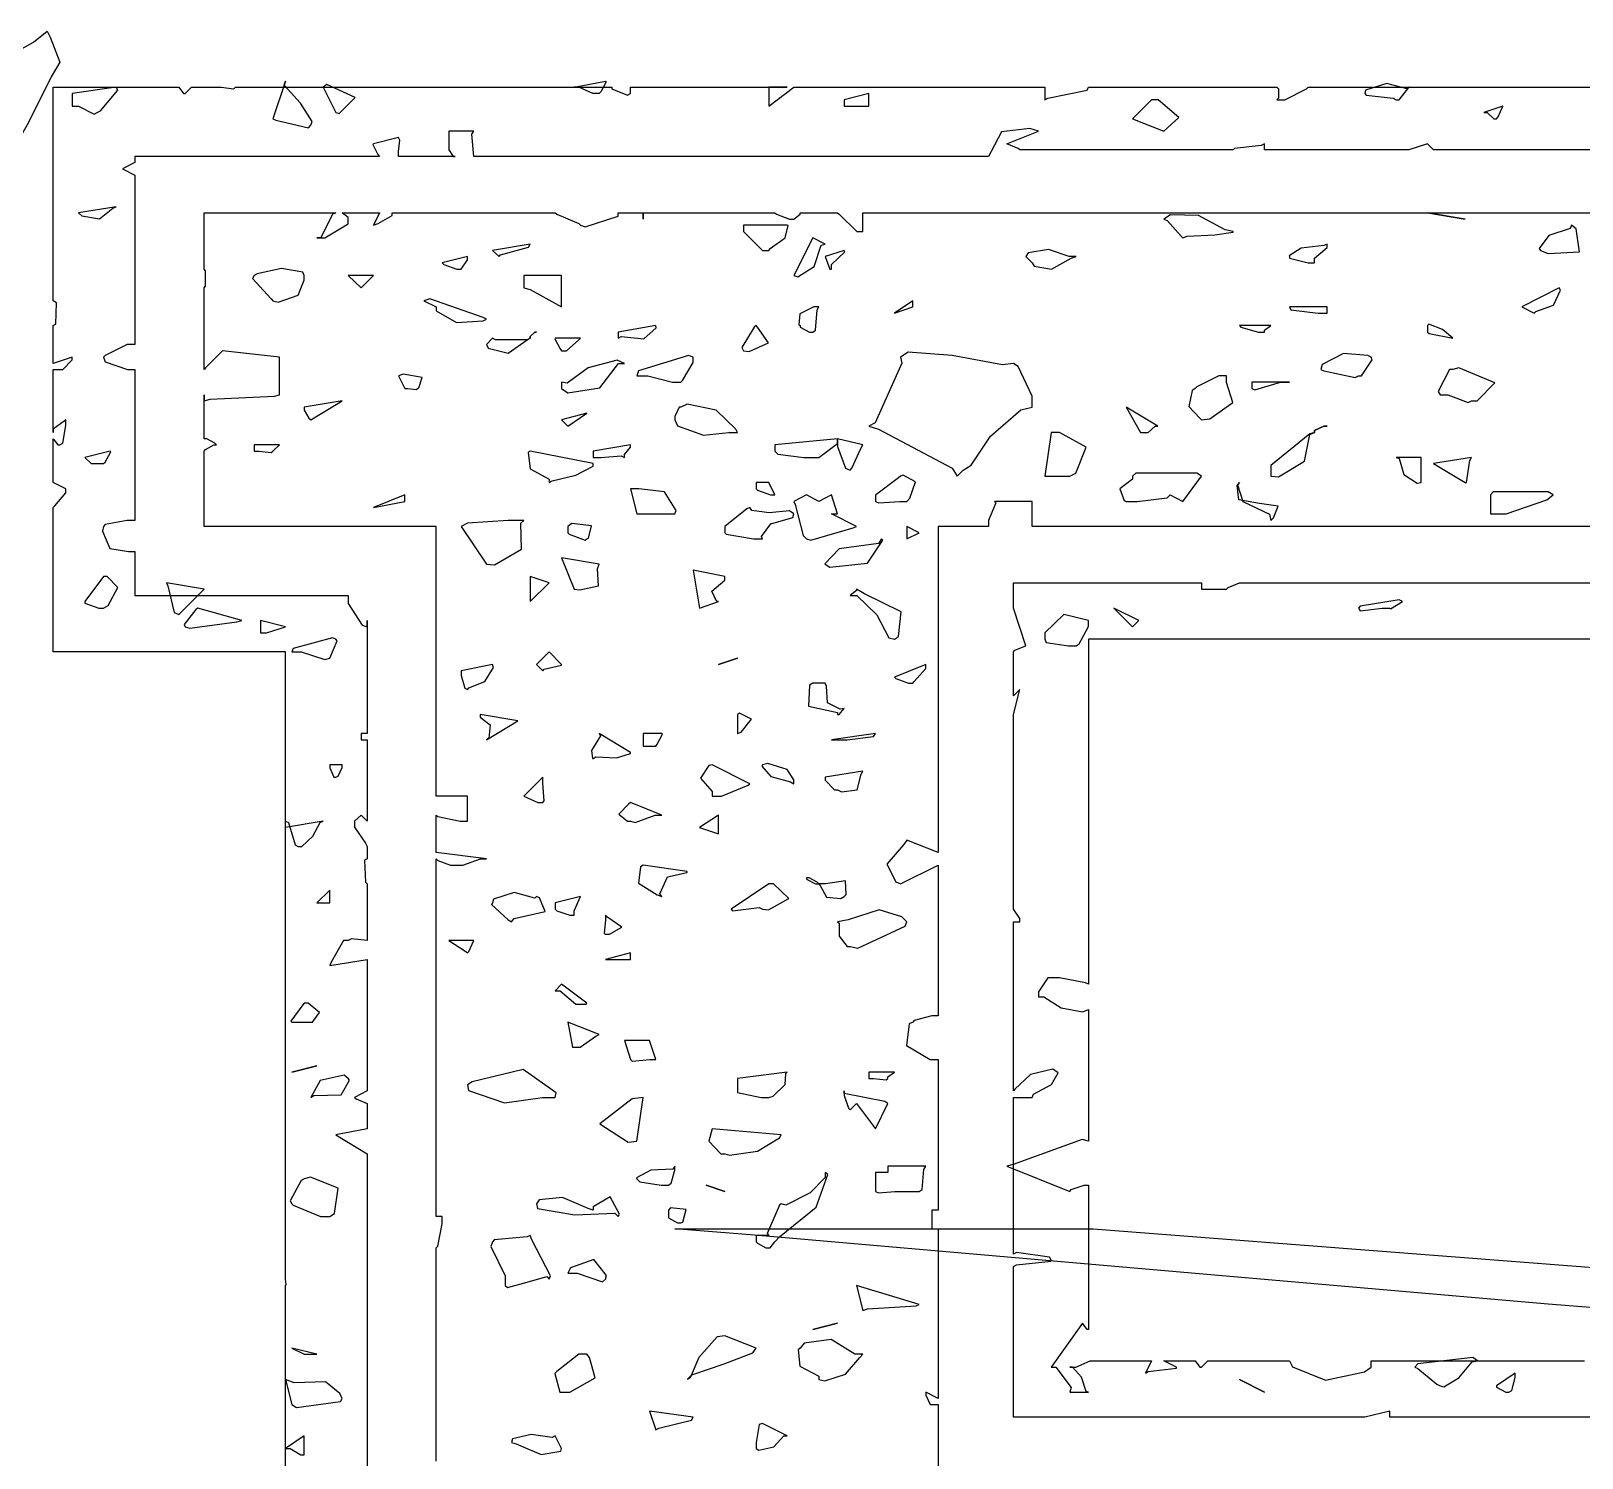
# Model space of a CAD drawing. Extents: x 103 to 248, y 22 to 332.
# Drawn here: x 129.24 to 137.96, y 213.94 to 221.97 of the extents above; entities that cross this region are included whole.
import ezdxf

# ---------------------------------------------------------------- set-up
doc = ezdxf.new("R2010")
doc.units = 0
doc.header["$MEASUREMENT"] = 0

msp = doc.modelspace()

# ---------------------------------------------------------------- linework, layer by layer
at = {"color": 32}
for points in [[(128.094, 221.015), (128.122, 221.111), (128.301, 221.368), (128.618, 221.584), (128.982, 221.755), (129.252, 221.904), (129.329, 221.967), (129.345, 221.933), (129.399, 221.791), (129.399, 221.791), (129.351, 221.71), (129.224, 221.453), (129.033, 221.117), (128.768, 220.854), (128.475, 220.738), (128.375, 220.733), (128.349, 220.725), (128.181, 220.835), (128.084, 220.999), (128.094, 221.015)], [(140.546, 213.89), (140.524, 213.83), (140.295, 213.709), (139.897, 213.815), (139.48, 214.074), (139.238, 214.273), (139.171, 214.348), (139.091, 214.437), (138.708, 214.679), (138.307, 214.763), (138.219, 214.771), (137.768, 214.807), (133.306, 215.196), (132.857, 215.23), (135.21, 215.23), (141.49, 214.745), (142.276, 214.629), (142.176, 214.581), (141.821, 214.545), (141.344, 214.551), (140.9, 214.413), (140.599, 214.034), (140.546, 213.89)]]:
    msp.add_lwpolyline(points, close=True, dxfattribs=at)
at = {"color": 7}
for points in [[(130.81, 221.438), (130.818, 221.458), (130.752, 221.562), (130.661, 221.662), (130.668, 221.685), (130.598, 221.474), (130.615, 221.466), (130.798, 221.422), (130.81, 221.438)], [(132.432, 221.615), (132.396, 221.615), (132.318, 221.651), (132.292, 221.651), (132.468, 221.685), (132.471, 221.682), (132.441, 221.625), (132.432, 221.615)], [(129.61, 221.508), (129.628, 221.518), (129.725, 221.634), (129.716, 221.651), (129.469, 221.615), (129.469, 221.544), (129.504, 221.544), (129.592, 221.5), (129.61, 221.508)], [(130.881, 221.651), (130.951, 221.508), (130.97, 221.503), (131.06, 221.594), (130.901, 221.667), (130.881, 221.651)], [(133.949, 221.544), (133.949, 221.615), (133.809, 221.58), (133.809, 221.544), (133.809, 221.544), (133.914, 221.544), (133.949, 221.544)], [(136.737, 221.615), (136.745, 221.607), (136.896, 221.59), (136.914, 221.58), (136.93, 221.58), (136.985, 221.649), (136.984, 221.651), (136.974, 221.642), (136.86, 221.672), (136.741, 221.635), (136.737, 221.615)], [(135.537, 221.58), (135.431, 221.474), (135.607, 221.404), (135.607, 221.404), (135.691, 221.48), (135.576, 221.58), (135.537, 221.58)], [(137.513, 221.544), (137.407, 221.508), (137.424, 221.508), (137.463, 221.474), (137.477, 221.474), (137.486, 221.484), (137.513, 221.544), (137.513, 221.544)], [(129.716, 220.979), (129.716, 220.979), (129.716, 220.979), (129.716, 220.979), (129.505, 220.945), (129.523, 220.927), (129.623, 220.911), (129.698, 220.971), (129.716, 220.979)], [(135.607, 220.909), (135.625, 220.901), (135.704, 220.813), (135.713, 220.803), (135.739, 220.813), (135.894, 220.821), (135.996, 220.835), (135.996, 220.839), (135.952, 220.848), (135.801, 220.929), (135.644, 220.933), (135.607, 220.909)], [(137.301, 220.909), (137.09, 220.945), (137.301, 220.909)], [(133.386, 220.733), (133.394, 220.743), (133.477, 220.804), (133.495, 220.873), (133.49, 220.875), (133.244, 220.875), (133.244, 220.84), (133.35, 220.733), (133.386, 220.733)], [(133.703, 220.769), (133.633, 220.803), (133.526, 220.592), (133.549, 220.585), (133.641, 220.642), (133.681, 220.763), (133.703, 220.769)], [(137.9, 220.875), (137.891, 220.857), (137.772, 220.817), (137.717, 220.743), (137.724, 220.733), (137.768, 220.716), (137.944, 220.725), (137.925, 220.855), (137.9, 220.875)], [(132.045, 220.769), (131.833, 220.733), (131.869, 220.698), (131.877, 220.708), (132.035, 220.752), (132.045, 220.769)], [(133.739, 220.627), (133.739, 220.654), (133.813, 220.725), (133.809, 220.733), (133.703, 220.698), (133.703, 220.698), (133.729, 220.627), (133.739, 220.627)], [(135.114, 220.698), (135.074, 220.698), (134.958, 220.738), (134.845, 220.72), (134.831, 220.698), (134.867, 220.663), (134.878, 220.645), (134.976, 220.628), (135.086, 220.69), (135.114, 220.698)], [(136.313, 220.698), (136.313, 220.69), (136.419, 220.663), (136.455, 220.663), (136.455, 220.69), (136.525, 220.749), (136.525, 220.769), (136.507, 220.76), (136.379, 220.746), (136.312, 220.702), (136.313, 220.698)], [(130.492, 220.592), (130.482, 220.576), (130.588, 220.46), (130.598, 220.45), (130.628, 220.443), (130.739, 220.482), (130.774, 220.565), (130.774, 220.592), (130.765, 220.61), (130.646, 220.632), (130.51, 220.602), (130.492, 220.592)], [(131.692, 220.698), (131.55, 220.663), (131.559, 220.654), (131.632, 220.627), (131.656, 220.627), (131.656, 220.627), (131.692, 220.681), (131.692, 220.698)], [(131.093, 220.522), (131.163, 220.592), (131.021, 220.592), (131.093, 220.522)], [(132.221, 220.416), (132.221, 220.592), (132.009, 220.592), (132.009, 220.522), (132.044, 220.514), (132.203, 220.425), (132.221, 220.416)], [(131.798, 220.346), (131.78, 220.355), (131.48, 220.46), (131.446, 220.45), (131.516, 220.416), (131.516, 220.394), (131.63, 220.328), (131.78, 220.337), (131.798, 220.346)], [(137.83, 220.522), (137.619, 220.416), (137.69, 220.38), (137.698, 220.39), (137.798, 220.425), (137.838, 220.509), (137.83, 220.522)], [(133.562, 220.31), (133.562, 220.302), (133.615, 220.274), (133.633, 220.274), (133.649, 220.284), (133.657, 220.399), (133.667, 220.416), (133.639, 220.416), (133.561, 220.377), (133.555, 220.314), (133.562, 220.31)], [(134.092, 220.38), (134.196, 220.416), (134.196, 220.45), (134.092, 220.38)], [(136.313, 220.416), (136.321, 220.399), (136.474, 220.38), (136.525, 220.38), (136.525, 220.416), (136.313, 220.416)], [(132.751, 220.31), (132.538, 220.274), (132.538, 220.24), (132.555, 220.249), (132.683, 220.235), (132.753, 220.297), (132.751, 220.31)], [(133.314, 220.31), (133.304, 220.302), (133.234, 220.187), (133.244, 220.169), (133.276, 220.165), (133.385, 220.213), (133.322, 220.302), (133.314, 220.31)], [(136.032, 220.31), (136.04, 220.302), (136.139, 220.274), (136.172, 220.274), (136.172, 220.284), (136.208, 220.31), (136.208, 220.31), (136.032, 220.31)], [(137.09, 220.31), (137.09, 220.274), (137.098, 220.266), (137.231, 220.24), (137.231, 220.24), (137.231, 220.24), (137.173, 220.289), (137.097, 220.318), (137.09, 220.31)], [(131.833, 220.24), (131.798, 220.204), (131.808, 220.183), (131.921, 220.156), (132.027, 220.231), (132.045, 220.24), (132.045, 220.249), (132.07, 220.274), (132.079, 220.274), (132.07, 220.274), (132.045, 220.249), (132.045, 220.24), (132.027, 220.231), (131.849, 220.231), (131.833, 220.24)], [(132.328, 220.24), (132.185, 220.24), (132.182, 220.235), (132.212, 220.179), (132.221, 220.169), (132.248, 220.169), (132.318, 220.231), (132.328, 220.24)], [(132.221, 219.993), (132.221, 219.957), (132.256, 219.932), (132.436, 219.961), (132.54, 220.097), (132.574, 220.097), (132.533, 220.115), (132.37, 220.073), (132.253, 219.987), (132.221, 219.993)], [(132.891, 219.993), (132.9, 220.002), (132.961, 220.102), (132.961, 220.133), (132.935, 220.143), (132.653, 220.055), (132.644, 220.027), (132.705, 220.027), (132.844, 219.993), (132.891, 219.993)], [(134.444, 219.464), (134.479, 219.498), (134.523, 219.525), (134.633, 219.688), (134.802, 219.836), (134.867, 219.851), (134.867, 219.913), (134.787, 220.081), (134.761, 220.097), (134.699, 220.089), (134.416, 220.143), (134.17, 220.161), (134.126, 220.133), (134.134, 220.099), (133.984, 219.763), (133.949, 219.745), (134.002, 219.728), (134.416, 219.508), (134.444, 219.464)], [(136.701, 220.027), (136.718, 220.027), (136.779, 220.118), (136.772, 220.133), (136.754, 220.143), (136.617, 220.153), (136.497, 220.091), (136.489, 220.063), (136.507, 220.055), (136.683, 220.019), (136.701, 220.027)], [(131.41, 219.957), (131.419, 219.961), (131.436, 220.019), (131.33, 220.037), (131.304, 220.027), (131.34, 219.957), (131.356, 219.957), (131.403, 219.951), (131.41, 219.957)], [(135.819, 219.781), (135.865, 219.786), (135.994, 219.878), (135.96, 219.99), (135.96, 220.027), (135.916, 220.027), (135.792, 219.966), (135.783, 219.957), (135.766, 219.946), (135.748, 219.856), (135.81, 219.79), (135.819, 219.781)], [(137.231, 220.063), (137.213, 220.063), (137.15, 219.939), (137.16, 219.921), (137.204, 219.921), (137.319, 219.878), (137.337, 219.887), (137.368, 219.887), (137.468, 219.989), (137.265, 220.073), (137.231, 220.063)], [(136.102, 219.993), (136.102, 219.957), (136.119, 219.949), (136.263, 219.993), (136.313, 219.993), (136.102, 219.993)], [(130.987, 219.887), (130.774, 219.851), (130.774, 219.834), (130.8, 219.79), (130.81, 219.781), (130.987, 219.887)], [(132.857, 219.781), (132.873, 219.747), (133.019, 219.694), (133.161, 219.71), (133.21, 219.71), (133.2, 219.728), (133.09, 219.834), (132.926, 219.869), (132.891, 219.851), (132.882, 219.851), (132.857, 219.799), (132.857, 219.781)], [(135.396, 219.851), (135.396, 219.851), (135.475, 219.71), (135.503, 219.71), (135.519, 219.71), (135.559, 219.745), (135.573, 219.745), (135.396, 219.851)], [(132.362, 219.817), (132.221, 219.781), (132.256, 219.745), (132.362, 219.817)], [(133.633, 219.568), (133.667, 219.568), (133.773, 219.648), (133.773, 219.674), (133.42, 219.64), (133.42, 219.604), (133.437, 219.588), (133.583, 219.568), (133.633, 219.568)], [(133.843, 219.498), (133.852, 219.508), (133.905, 219.622), (133.915, 219.64), (133.773, 219.674), (133.773, 219.63), (133.817, 219.508), (133.843, 219.498)], [(134.973, 219.71), (134.938, 219.464), (135.078, 219.464), (135.112, 219.481), (135.17, 219.626), (135.021, 219.71), (134.973, 219.71)], [(136.455, 219.71), (136.455, 219.72), (136.507, 219.745), (136.525, 219.745), (136.507, 219.745), (136.455, 219.72), (136.455, 219.71), (136.427, 219.702), (136.208, 219.524), (136.208, 219.464), (136.252, 219.46), (136.397, 219.548), (136.427, 219.698), (136.455, 219.71)], [(129.576, 219.534), (129.646, 219.534), (129.654, 219.543), (129.686, 219.6), (129.682, 219.604), (129.54, 219.568), (129.576, 219.534)], [(130.598, 219.604), (130.634, 219.64), (130.492, 219.64), (130.492, 219.604), (130.518, 219.604), (130.588, 219.596), (130.598, 219.604)], [(132.151, 219.428), (132.167, 219.437), (132.3, 219.469), (132.398, 219.519), (132.398, 219.534), (132.045, 219.604), (132.033, 219.596), (132.044, 219.504), (132.151, 219.447), (132.151, 219.428)], [(132.574, 219.568), (132.574, 219.586), (132.608, 219.627), (132.608, 219.64), (132.398, 219.604), (132.398, 219.568), (132.442, 219.568), (132.556, 219.578), (132.574, 219.568)], [(137.054, 219.568), (136.914, 219.568), (136.93, 219.563), (136.956, 219.472), (137.032, 219.424), (137.054, 219.428), (137.054, 219.568)], [(137.337, 219.568), (137.124, 219.534), (137.301, 219.428), (137.309, 219.428), (137.327, 219.552), (137.337, 219.568)], [(133.386, 219.428), (133.314, 219.428), (133.314, 219.392), (133.322, 219.384), (133.396, 219.358), (133.42, 219.358), (133.386, 219.428)], [(134.126, 219.464), (134.116, 219.455), (133.985, 219.356), (133.985, 219.322), (134.002, 219.313), (134.122, 219.322), (134.162, 219.322), (134.178, 219.34), (134.21, 219.432), (134.142, 219.469), (134.126, 219.464)], [(135.819, 219.464), (135.792, 219.481), (135.449, 219.481), (135.431, 219.464), (135.431, 219.447), (135.359, 219.393), (135.383, 219.326), (135.396, 219.322), (135.457, 219.322), (135.625, 219.341), (135.643, 219.358), (135.713, 219.322), (135.819, 219.464)], [(136.032, 219.428), (136.021, 219.415), (136.052, 219.322), (136.201, 219.249), (136.208, 219.215), (136.223, 219.23), (136.249, 219.294), (136.145, 219.309), (136.029, 219.33), (136.019, 219.411), (136.032, 219.428)], [(131.34, 219.358), (131.163, 219.287), (131.34, 219.322), (131.34, 219.358)], [(132.608, 219.392), (132.644, 219.251), (132.857, 219.251), (132.865, 219.271), (132.799, 219.376), (132.655, 219.392), (132.608, 219.392)], [(133.879, 219.181), (133.739, 219.251), (133.773, 219.251), (133.739, 219.358), (133.667, 219.322), (133.597, 219.358), (133.526, 219.322), (133.535, 219.305), (133.579, 219.129), (133.597, 219.111), (133.623, 219.103), (133.861, 219.173), (133.879, 219.181)], [(137.443, 219.358), (137.443, 219.251), (137.531, 219.251), (137.76, 219.331), (137.796, 219.358), (137.768, 219.376), (137.459, 219.376), (137.443, 219.358)], [(133.28, 219.287), (133.262, 219.279), (133.138, 219.18), (133.138, 219.145), (133.146, 219.137), (133.299, 219.111), (133.35, 219.111), (133.344, 219.125), (133.398, 219.195), (133.521, 219.231), (133.526, 219.251), (133.502, 219.268), (133.388, 219.257), (133.291, 219.271), (133.28, 219.287)], [(131.798, 218.969), (131.844, 218.965), (131.995, 219.053), (131.991, 219.199), (132.009, 219.215), (131.921, 219.215), (131.691, 219.199), (131.656, 219.181), (131.798, 218.969)], [(132.362, 219.111), (132.373, 219.115), (132.388, 219.185), (132.279, 219.198), (132.256, 219.181), (132.256, 219.145), (132.264, 219.137), (132.354, 219.103), (132.362, 219.111)], [(134.162, 219.111), (134.232, 219.145), (134.162, 219.181), (134.162, 219.111)], [(133.703, 218.969), (133.729, 218.952), (133.94, 218.974), (134.027, 219.104), (134.02, 219.111), (134.002, 219.085), (133.781, 219.054), (133.701, 218.97), (133.703, 218.969)], [(132.432, 218.969), (132.221, 219.005), (132.292, 218.828), (132.323, 218.824), (132.428, 218.846), (132.423, 218.943), (132.432, 218.969)], [(129.646, 218.899), (129.54, 218.758), (129.54, 218.75), (129.618, 218.722), (129.646, 218.722), (129.672, 218.736), (129.725, 218.838), (129.665, 218.899), (129.646, 218.899)], [(132.045, 218.758), (132.151, 218.863), (132.045, 218.899), (132.045, 218.758)], [(132.997, 218.722), (133.103, 218.758), (133.091, 218.761), (133.066, 218.816), (133.138, 218.878), (133.138, 218.899), (132.961, 218.935), (132.997, 218.722)], [(130.069, 218.686), (130.211, 218.828), (129.999, 218.863), (130.007, 218.846), (130.043, 218.696), (130.069, 218.686)], [(133.879, 218.828), (133.879, 218.82), (133.843, 218.792), (133.843, 218.792), (133.881, 218.792), (133.993, 218.684), (134.06, 218.554), (134.092, 218.546), (134.115, 218.562), (134.13, 218.7), (133.923, 218.802), (133.879, 218.828)], [(130.175, 218.722), (130.165, 218.714), (130.098, 218.63), (130.105, 218.616), (130.131, 218.608), (130.394, 218.644), (130.422, 218.652), (130.175, 218.722)], [(135.326, 218.722), (135.431, 218.616), (135.467, 218.652), (135.326, 218.722)], [(136.878, 218.722), (136.882, 218.718), (136.948, 218.758), (136.948, 218.758), (136.93, 218.768), (136.71, 218.732), (136.701, 218.722), (136.71, 218.706), (136.835, 218.722), (136.878, 218.722)], [(130.528, 218.582), (130.562, 218.582), (130.668, 218.616), (130.668, 218.616), (130.528, 218.652), (130.528, 218.582)], [(135.114, 218.51), (135.13, 218.52), (135.184, 218.619), (135.184, 218.652), (135.044, 218.686), (135.044, 218.686), (134.938, 218.582), (134.938, 218.546), (134.946, 218.529), (135.071, 218.51), (135.114, 218.51)], [(130.951, 218.546), (130.933, 218.555), (130.712, 218.494), (130.704, 218.476), (130.756, 218.476), (130.889, 218.432), (130.917, 218.44), (130.917, 218.44), (130.959, 218.538), (130.951, 218.546)], [(132.151, 218.476), (132.079, 218.405), (132.115, 218.369), (132.123, 218.379), (132.221, 218.4), (132.221, 218.405), (132.151, 218.476)], [(131.692, 218.263), (131.7, 218.273), (131.789, 218.309), (131.838, 218.387), (131.833, 218.405), (131.656, 218.369), (131.656, 218.343), (131.677, 218.272), (131.692, 218.263)], [(133.21, 218.44), (133.103, 218.405), (133.21, 218.44)], [(134.268, 218.405), (134.092, 218.333), (134.1, 218.325), (134.171, 218.299), (134.196, 218.299), (134.204, 218.309), (134.268, 218.382), (134.268, 218.405)], [(133.773, 218.123), (133.781, 218.123), (133.809, 218.157), (133.809, 218.157), (133.788, 218.153), (133.715, 218.189), (133.711, 218.283), (133.703, 218.299), (133.633, 218.299), (133.615, 218.289), (133.609, 218.171), (133.773, 218.135), (133.773, 218.123)], [(131.763, 218.123), (131.763, 218.109), (131.819, 218.066), (131.811, 217.991), (131.798, 217.981), (131.975, 218.087), (131.763, 218.123)], [(133.21, 218.017), (133.231, 218.024), (133.288, 218.097), (133.222, 218.13), (133.21, 218.123), (133.21, 218.017)], [(132.432, 218.017), (132.439, 218.003), (132.388, 217.92), (132.395, 217.876), (132.398, 217.876), (132.414, 217.886), (132.529, 217.88), (132.608, 217.904), (132.608, 217.91), (132.432, 218.017)], [(132.68, 217.946), (132.751, 217.946), (132.759, 217.956), (132.789, 218.012), (132.785, 218.017), (132.68, 218.017), (132.68, 217.946)], [(133.985, 218.017), (133.739, 217.981), (133.773, 217.981), (133.826, 217.981), (133.975, 218), (133.985, 218.017)], [(130.917, 217.84), (130.917, 217.824), (130.941, 217.77), (130.951, 217.77), (130.965, 217.777), (130.987, 217.825), (130.987, 217.84), (130.917, 217.84)], [(133.067, 217.84), (133.048, 217.837), (133.001, 217.766), (133.067, 217.69), (133.067, 217.664), (133.12, 217.664), (133.27, 217.726), (133.28, 217.734), (133.067, 217.84)], [(133.35, 217.84), (133.346, 217.833), (133.398, 217.775), (133.508, 217.744), (133.526, 217.734), (133.526, 217.755), (133.49, 217.814), (133.38, 217.848), (133.35, 217.84)], [(132.115, 217.77), (132.009, 217.664), (132.009, 217.664), (132.088, 217.628), (132.115, 217.628), (132.123, 217.638), (132.115, 217.737), (132.115, 217.77)], [(133.915, 217.804), (133.703, 217.77), (133.703, 217.754), (133.755, 217.7), (133.773, 217.7), (133.794, 217.689), (133.883, 217.7), (133.905, 217.788), (133.915, 217.804)], [(132.608, 217.523), (132.635, 217.515), (132.746, 217.558), (132.785, 217.558), (132.608, 217.628), (132.599, 217.62), (132.542, 217.563), (132.592, 217.523), (132.608, 217.523)], [(133.103, 217.558), (132.997, 217.488), (133.103, 217.452), (133.103, 217.452), (133.103, 217.532), (133.103, 217.558)], [(132.785, 217.099), (132.774, 217.114), (132.817, 217.211), (132.927, 217.234), (132.927, 217.241), (132.68, 217.275), (132.664, 217.266), (132.653, 217.175), (132.759, 217.109), (132.785, 217.099)], [(133.35, 217.029), (133.385, 217.025), (133.499, 217.088), (133.413, 217.171), (133.386, 217.171), (133.174, 217.029), (133.182, 217.02), (133.332, 217.038), (133.35, 217.029)], [(133.667, 217.171), (133.657, 217.18), (133.612, 217.205), (133.597, 217.205), (133.597, 217.197), (133.649, 217.171), (133.667, 217.171), (133.675, 217.162), (133.711, 217.096), (133.791, 217.088), (133.809, 217.099), (133.82, 217.111), (133.817, 217.188), (133.704, 217.171), (133.667, 217.171)], [(130.917, 217.135), (130.845, 217.065), (130.917, 217.065), (130.917, 217.135)], [(131.939, 216.958), (131.955, 216.976), (132.128, 217.016), (132.096, 217.092), (132.079, 217.099), (132.07, 217.091), (131.955, 217.122), (131.837, 217.085), (131.833, 217.065), (131.827, 217.055), (131.921, 216.968), (131.939, 216.958)], [(132.328, 217.099), (132.185, 217.065), (132.185, 217.029), (132.194, 217.02), (132.267, 216.994), (132.292, 216.994), (132.292, 217.02), (132.328, 217.099), (132.328, 217.099)], [(132.468, 216.994), (132.468, 216.994), (132.468, 216.994), (132.468, 216.994), (132.468, 216.994), (132.468, 216.994), (132.468, 216.994), (132.468, 216.968), (132.46, 216.892), (132.468, 216.888), (132.49, 216.888), (132.56, 216.928), (132.476, 216.986), (132.468, 216.994)], [(134.162, 216.958), (134.133, 216.986), (134.006, 217.025), (133.832, 216.968), (133.773, 216.958), (133.781, 216.95), (133.781, 216.876), (133.827, 216.818), (133.843, 216.818), (133.887, 216.809), (134.152, 216.932), (134.162, 216.958)], [(131.692, 216.782), (131.7, 216.791), (131.727, 216.852), (131.727, 216.852), (131.586, 216.852), (131.586, 216.852), (131.682, 216.791), (131.692, 216.782)], [(132.468, 216.746), (132.608, 216.746), (132.608, 216.782), (132.468, 216.746)], [(132.362, 216.499), (132.221, 216.606), (132.185, 216.57), (132.213, 216.57), (132.3, 216.495), (132.359, 216.495), (132.362, 216.499)], [(130.774, 216.499), (130.765, 216.491), (130.699, 216.399), (130.704, 216.393), (130.81, 216.393), (130.821, 216.393), (130.859, 216.447), (130.795, 216.499), (130.774, 216.499)], [(132.432, 216.323), (132.256, 216.393), (132.256, 216.393), (132.282, 216.253), (132.292, 216.253), (132.326, 216.253), (132.414, 216.315), (132.432, 216.323)], [(132.751, 216.183), (132.715, 216.289), (132.574, 216.289), (132.608, 216.183), (132.617, 216.174), (132.716, 216.183), (132.751, 216.183)], [(130.845, 216.147), (130.704, 216.112), (130.845, 216.147)], [(130.81, 215.97), (130.827, 215.98), (130.981, 215.984), (131.028, 216.067), (131.021, 216.076), (130.998, 216.094), (130.863, 216.064), (130.81, 215.97), (130.81, 215.97)], [(132.185, 215.97), (132.191, 215.995), (132.005, 216.126), (131.718, 216.058), (131.692, 216.04), (131.698, 216.008), (131.899, 215.94), (132.114, 215.97), (132.185, 215.97)], [(133.21, 216.006), (133.21, 215.998), (133.342, 215.97), (133.386, 215.97), (133.411, 215.977), (133.477, 216.042), (133.481, 216.104), (133.49, 216.112), (133.21, 216.076), (133.21, 216.006)], [(134.056, 216.076), (134.056, 216.086), (134.092, 216.112), (134.092, 216.112), (133.949, 216.112), (133.949, 216.076), (133.975, 216.076), (134.046, 216.068), (134.056, 216.076)], [(133.809, 216.006), (133.809, 215.98), (133.834, 215.91), (133.843, 215.9), (133.879, 215.936), (133.985, 215.794), (134.056, 215.936), (134.038, 215.946), (133.809, 215.991), (133.809, 216.006)], [(132.68, 215.97), (132.618, 215.962), (132.436, 215.821), (132.595, 215.719), (132.644, 215.724), (132.68, 215.97)], [(133.138, 215.653), (133.164, 215.645), (133.322, 215.667), (133.446, 215.742), (133.456, 215.76), (133.067, 215.794), (133.067, 215.794), (133.049, 215.724), (133.116, 215.653), (133.138, 215.653)], [(132.821, 215.477), (132.837, 215.487), (132.857, 215.56), (132.857, 215.583), (132.847, 215.567), (132.723, 215.561), (132.642, 215.517), (132.644, 215.511), (132.661, 215.495), (132.781, 215.477), (132.821, 215.477)], [(133.985, 215.547), (133.985, 215.441), (134.002, 215.433), (134.094, 215.441), (134.126, 215.441), (134.152, 215.441), (134.211, 215.441), (134.232, 215.441), (134.249, 215.451), (134.258, 215.565), (134.268, 215.583), (134.056, 215.583), (134.056, 215.547), (134.038, 215.547), (133.998, 215.547), (133.985, 215.547)], [(130.917, 215.301), (130.943, 215.317), (130.965, 215.46), (130.809, 215.521), (130.774, 215.511), (130.756, 215.503), (130.695, 215.389), (130.704, 215.371), (130.712, 215.363), (130.865, 215.301), (130.917, 215.301)], [(133.703, 215.547), (133.703, 215.52), (133.619, 215.433), (133.482, 215.363), (133.456, 215.371), (133.446, 215.363), (133.376, 215.204), (133.386, 215.194), (133.314, 215.194), (133.314, 215.158), (133.322, 215.15), (133.369, 215.124), (133.386, 215.124), (133.394, 215.124), (133.42, 215.158), (133.42, 215.158), (133.446, 215.186), (133.653, 215.353), (133.718, 215.536), (133.703, 215.547)], [(132.538, 215.301), (132.547, 215.314), (132.494, 215.411), (132.398, 215.354), (132.398, 215.335), (132.37, 215.345), (132.226, 215.407), (132.094, 215.394), (132.079, 215.371), (132.086, 215.345), (132.296, 215.31), (132.52, 215.319), (132.538, 215.301)], [(133.138, 215.441), (133.033, 215.477), (133.138, 215.441)], [(132.891, 215.265), (132.903, 215.269), (132.921, 215.34), (132.833, 215.349), (132.821, 215.335), (132.821, 215.301), (132.821, 215.292), (132.873, 215.265), (132.891, 215.265)], [(131.903, 214.912), (131.916, 214.9), (132.027, 214.93), (132.137, 214.962), (132.151, 214.948), (132.159, 214.966), (132.053, 215.168), (132.045, 215.194), (132.027, 215.186), (131.841, 215.168), (131.833, 215.158), (131.823, 215.132), (131.903, 214.967), (131.903, 214.912)], [(132.256, 214.982), (132.308, 214.982), (132.451, 214.933), (132.468, 214.948), (132.474, 214.968), (132.402, 215.058), (132.27, 215.012), (132.256, 214.982)], [(133.879, 214.912), (133.915, 214.771), (133.941, 214.781), (134.214, 214.798), (134.232, 214.806), (133.879, 214.912)], [(133.773, 214.701), (133.633, 214.665), (133.773, 214.701)], [(133.138, 214.629), (133.096, 214.623), (132.992, 214.507), (132.944, 214.393), (132.927, 214.383), (132.953, 214.41), (133.134, 214.471), (133.296, 214.533), (133.314, 214.559), (133.138, 214.629)], [(130.845, 214.525), (130.704, 214.559), (130.774, 214.525), (130.791, 214.525), (130.845, 214.525), (130.845, 214.525)], [(132.185, 214.419), (132.182, 214.417), (132.211, 214.313), (132.221, 214.313), (132.268, 214.313), (132.41, 214.393), (132.378, 214.507), (132.362, 214.525), (132.318, 214.525), (132.194, 214.428), (132.185, 214.419)], [(133.667, 214.383), (133.7, 214.376), (133.817, 214.414), (133.897, 214.507), (133.915, 214.525), (133.87, 214.525), (133.737, 214.609), (133.584, 214.588), (133.562, 214.559), (133.55, 214.551), (133.561, 214.459), (133.667, 214.402), (133.667, 214.383)], [(137.16, 214.348), (137.181, 214.343), (137.265, 214.393), (137.34, 214.482), (137.371, 214.489), (137.345, 214.507), (137.036, 214.471), (137.018, 214.453), (137.036, 214.445), (137.142, 214.358), (137.16, 214.348)], [(130.668, 214.383), (130.704, 214.242), (130.73, 214.226), (130.977, 214.26), (130.987, 214.277), (130.973, 214.305), (130.893, 214.37), (130.718, 214.365), (130.668, 214.383)], [(136.172, 214.313), (136.032, 214.383), (136.172, 214.313)], [(137.477, 214.348), (137.477, 214.34), (137.53, 214.313), (137.547, 214.313), (137.564, 214.322), (137.583, 214.395), (137.583, 214.419), (137.477, 214.348)], [(132.961, 214.172), (132.715, 214.206), (132.751, 214.1), (132.767, 214.11), (132.952, 214.154), (132.961, 214.172)], [(133.314, 213.996), (133.329, 213.986), (133.415, 214.004), (133.471, 214.066), (133.49, 214.066), (133.35, 214.136), (133.331, 214.13), (133.314, 214.03), (133.314, 213.996)], [(130.774, 213.96), (130.774, 214.066), (130.668, 213.996), (130.695, 213.996), (130.754, 213.96), (130.774, 213.96)], [(132.221, 213.996), (132.185, 214.066), (132.167, 214.057), (132.049, 214.075), (131.945, 214.049), (131.939, 214.03), (131.965, 214.022), (132.106, 213.961), (132.216, 213.981), (132.221, 213.996)]]:
    msp.add_lwpolyline(points, close=True, dxfattribs=at)
for points in [[(130.668, 213.783), (130.668, 214.912), (130.672, 214.918), (130.668, 214.948), (130.668, 214.948), (130.668, 217.523), (130.686, 217.515), (130.722, 217.391), (130.74, 217.381), (130.761, 217.381), (130.823, 217.439), (130.863, 217.515), (130.881, 217.523), (130.668, 217.488), (130.668, 218.476), (129.363, 218.476), (129.363, 219.287), (129.372, 219.297), (129.433, 219.369), (129.433, 219.392), (129.363, 219.428), (129.363, 219.674), (129.363, 219.674), (129.389, 219.64), (129.399, 219.64), (129.416, 219.65), (129.433, 219.749), (129.433, 219.781), (129.424, 219.772), (129.363, 219.727), (129.363, 219.71), (129.363, 220.063), (129.363, 220.063), (129.389, 220.063), (129.399, 220.063), (129.416, 220.063), (129.469, 220.117), (129.469, 220.133), (129.363, 220.097), (129.363, 220.31), (129.377, 220.318), (129.38, 220.439), (129.363, 220.45), (129.363, 221.651), (130.069, 221.651), (130.069, 221.651), (130.095, 221.615), (130.105, 221.615), (130.139, 221.651), (130.281, 221.651), (130.307, 221.651), (130.377, 221.642), (130.387, 221.651), (132.504, 221.651), (132.504, 221.642), (132.591, 221.607), (132.608, 221.615), (132.608, 221.651), (133.49, 221.651), (133.386, 221.651), (133.386, 221.544), (133.526, 221.651), (134.938, 221.651), (134.938, 221.58), (134.954, 221.59), (135.175, 221.634), (135.184, 221.651), (136.242, 221.651), (136.251, 221.642), (136.251, 221.589), (136.242, 221.58), (136.287, 221.58), (136.409, 221.642), (136.419, 221.651), (138.289, 221.651)], [(138.325, 221.298), (137.124, 221.298), (137.09, 221.332), (136.984, 221.298), (136.172, 221.298), (136.172, 221.332), (136.154, 221.324), (136.004, 221.307), (135.996, 221.298), (134.797, 221.298), (134.787, 221.307), (134.725, 221.332), (134.725, 221.332), (134.902, 221.404), (134.854, 221.418), (134.695, 221.4), (134.637, 221.289), (134.621, 221.262), (131.727, 221.262), (131.727, 221.262), (131.717, 221.386), (131.727, 221.404), (131.586, 221.404), (131.586, 221.298), (131.586, 221.298), (131.612, 221.262), (131.622, 221.262), (131.304, 221.262), (131.304, 221.289), (131.311, 221.353), (131.304, 221.368), (131.163, 221.332), (131.159, 221.328), (131.188, 221.272), (131.197, 221.262), (129.822, 221.262), (129.822, 221.228), (129.752, 221.192), (129.822, 221.156), (129.822, 220.204), (129.778, 220.204), (129.654, 220.143), (129.646, 220.133), (129.654, 220.107), (129.78, 220.063), (129.822, 220.063), (129.822, 219.215), (129.778, 219.215), (129.654, 219.191), (129.646, 219.181), (129.639, 219.155), (129.68, 219.057), (129.786, 219.039), (129.822, 219.039), (129.822, 218.792), (131.021, 218.792), (131.021, 218.748), (131.1, 218.626), (131.127, 218.616), (131.127, 218.616), (131.127, 218.652), (131.127, 218.652), (131.127, 218.017), (131.093, 218.017), (131.093, 217.981), (131.093, 217.981), (131.127, 217.981), (131.127, 217.981), (131.127, 217.523), (131.127, 217.523), (131.101, 217.55), (131.093, 217.558), (131.057, 217.523), (131.057, 217.489), (131.118, 217.399), (131.127, 217.381), (131.127, 217.347), (131.127, 217.347), (131.127, 217.321), (131.127, 217.311), (131.112, 217.304), (131.118, 217.18), (131.127, 217.171), (131.127, 216.852), (131.127, 216.852), (131.039, 216.862), (131.021, 216.852), (130.995, 216.852), (130.925, 216.73), (130.917, 216.712), (131.127, 216.746), (131.127, 216.006), (131.057, 215.97), (131.065, 215.962), (131.127, 215.936), (131.127, 215.936), (131.127, 215.794), (130.951, 215.76), (131.127, 215.653), (131.127, 213.677)], [(131.516, 213.924), (131.516, 215.124), (131.524, 215.134), (131.55, 215.259), (131.55, 215.301), (131.516, 215.301), (131.516, 217.311), (131.524, 217.303), (131.597, 217.275), (131.622, 217.275), (131.666, 217.275), (131.765, 217.311), (131.798, 217.311), (131.516, 217.347), (131.516, 217.558), (131.524, 217.55), (131.65, 217.523), (131.692, 217.523), (131.692, 217.664), (131.516, 217.664), (131.516, 219.181), (130.211, 219.181), (130.211, 219.604), (130.219, 219.614), (130.265, 219.64), (130.281, 219.64), (130.271, 219.65), (130.226, 219.674), (130.211, 219.674), (130.211, 219.921), (130.211, 219.887), (130.245, 219.896), (130.606, 219.913), (130.634, 219.921), (130.634, 220.133), (130.315, 220.169), (130.306, 220.161), (130.219, 220.073), (130.211, 220.063), (130.211, 220.522), (130.219, 220.532), (130.219, 220.618), (130.211, 220.627), (130.211, 220.945), (130.951, 220.945), (130.933, 220.937), (130.867, 220.803), (130.845, 220.803), (130.889, 220.803), (131.021, 220.883), (131.021, 220.909), (131.021, 220.919), (130.987, 220.945), (130.987, 220.945), (131.197, 220.945), (131.163, 220.875), (131.189, 220.884), (131.269, 220.93), (131.269, 220.945), (132.185, 220.945), (132.194, 220.937), (132.318, 220.884), (132.328, 220.875), (132.354, 220.866), (132.538, 220.926), (132.538, 220.945), (132.68, 220.945), (132.68, 220.909), (132.68, 220.945), (133.42, 220.945), (133.429, 220.937), (133.502, 220.909), (133.526, 220.909), (133.526, 220.909), (133.562, 220.937), (133.562, 220.945), (133.773, 220.945), (133.781, 220.937), (133.881, 220.839), (133.915, 220.839), (133.915, 220.866), (133.915, 220.926), (133.915, 220.945), (139.912, 220.945)], [(138.219, 219.181), (134.867, 219.181), (134.867, 219.217), (134.867, 219.295), (134.867, 219.322), (134.655, 219.322), (134.663, 219.313), (134.621, 219.214), (134.621, 219.181), (134.338, 219.181), (134.338, 217.347), (134.162, 217.417), (134.144, 217.391), (134.05, 217.281), (134.1, 217.182), (134.126, 217.171), (134.338, 217.275), (134.338, 216.429), (134.302, 216.429), (134.204, 216.403), (134.196, 216.393), (134.175, 216.384), (134.16, 216.262), (134.293, 216.183), (134.338, 216.183), (134.338, 215.335), (134.338, 215.335), (134.302, 215.335), (134.302, 215.335), (134.302, 215.23), (134.338, 215.23), (134.338, 214.277), (134.268, 214.313), (134.268, 214.296), (134.293, 214.242), (134.302, 214.242), (134.338, 214.242), (134.338, 213.854)], [(140.159, 214.172), (136.878, 214.172), (136.878, 214.206), (136.737, 214.172), (134.761, 214.172), (134.761, 215.018), (134.778, 215.028), (134.973, 215.048), (134.973, 215.054), (134.964, 215.072), (134.778, 215.098), (134.761, 215.088), (134.761, 215.97), (134.761, 215.97), (134.84, 215.97), (134.867, 215.97), (134.875, 215.988), (134.976, 216.042), (135.012, 216.108), (135.008, 216.112), (134.983, 216.129), (134.857, 216.099), (134.769, 216.016), (134.761, 216.006), (134.761, 216.958), (134.797, 216.958), (134.797, 216.976), (134.761, 217.029), (134.761, 217.029), (134.761, 218.123), (134.797, 218.263), (134.761, 218.229), (134.761, 218.476), (134.769, 218.485), (134.831, 218.51), (134.831, 218.51), (134.761, 218.722), (134.761, 218.863), (135.819, 218.863), (135.819, 218.828), (135.96, 218.828), (135.968, 218.838), (136.032, 218.863), (136.032, 218.863), (138.642, 218.863)], [(138.501, 218.546), (135.184, 218.546), (135.184, 216.606), (135.166, 216.615), (135.021, 216.642), (134.973, 216.642), (134.955, 216.642), (134.902, 216.563), (134.902, 216.535), (134.933, 216.535), (135.03, 216.473), (135.151, 216.452), (135.184, 216.465), (135.184, 215.724), (135.148, 215.733), (134.76, 215.593), (134.725, 215.583), (135.078, 215.441), (135.086, 215.451), (135.159, 215.477), (135.184, 215.477), (135.184, 214.665), (135.175, 214.665), (135.15, 214.701), (135.15, 214.701), (134.973, 214.453), (135, 214.453), (135.086, 214.339), (135.078, 214.313), (135.184, 214.313), (135.17, 214.315), (135.144, 214.396), (135.094, 214.453), (135.078, 214.453), (135.112, 214.453), (135.193, 214.489), (135.22, 214.489), (135.537, 214.489), (135.503, 214.419), (135.519, 214.428), (135.679, 214.448), (135.679, 214.453), (135.607, 214.489), (135.783, 214.489), (135.783, 214.489), (135.81, 214.453), (135.819, 214.453), (135.855, 214.489), (136.313, 214.489), (136.331, 214.454), (136.515, 214.38), (136.736, 214.427), (136.772, 214.453), (136.772, 214.489), (137.972, 214.489)]]:
    msp.add_lwpolyline(points, dxfattribs=at)

doc.saveas('drawing.dxf')
